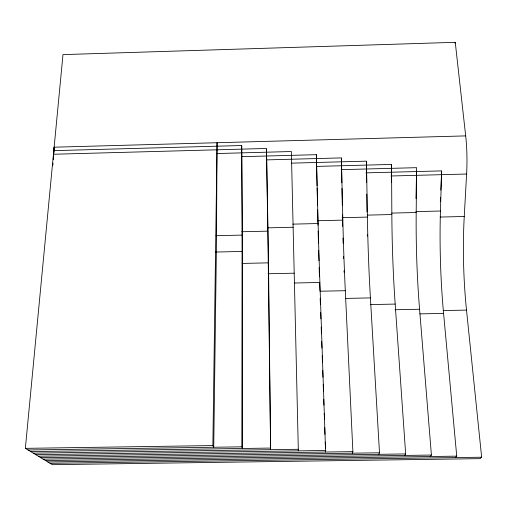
<?xml version="1.0" encoding="UTF-8"?>
<svg xmlns="http://www.w3.org/2000/svg" width="507" height="507" viewBox="0 0 507 507"><rect width="100%" height="100%" fill="white"/><g stroke="black" fill="none" stroke-linecap="round" stroke-linejoin="round"><path stroke-width="0.76" d="M241.7 145.743L242.466 231.743A291.683 22.6 88.2 0 1 242.6 263.425L242.422 448.473L241.839 446.832L242.08 247.378L241.7 145.522L53.85 150.655L53.26 159.135M391.512 182.438L391.55 164.674M430.215 456.515L431.406 455.045L419.574 309.245A193.325 33.709 88.6 0 1 416.19 212.496L416.621 167.678L341.433 169.649M217.059 143.151L216.426 246.947L213.732 447.244L212.864 445.577L217.066 142.72M415.987 198.598L416.374 180.41M416.399 179.148L416.57 171.062M441.641 171.132L440.824 190.106M455.318 457.593L456.731 456.142L443.581 313.402A179.282 36.675 88.4 0 1 440.444 211.02L441.648 170.891L365.972 172.862M53.615 154.933L54.135 147.201L465.686 135.895A47.671 8.955 89.7 0 1 466.611 174.028L464.254 216.483A142.258 32.29 88.3 0 0 466.51 310.1L481.65 457.219L480.021 458.651L52.348 464.685L25.35 448.353L62.982 54.61L455.254 42.315L465.686 135.895M440.323 201.368L440.501 197.407M53.419 159.268L53.482 157.829M52.829 165.333L52.994 163.007M325.595 452.035L319.892 282.462A255.946 9.893 88.8 0 1 318.104 223.536L316.343 154.679L241.643 156.682M455.013 43.203L455.254 42.315M266.257 159.901L341.382 157.899L342.84 220.12A239.203 17.916 88.8 0 0 345.305 290.701L352.885 451.642L352.403 453.182L352.333 451.712M378.767 454.316L379.496 452.795L370.408 297.901A223.232 24.463 88.8 0 1 367.404 217.091L366.466 161.156L291.417 163.146M404.7 455.425L405.663 453.93L395.175 304.08A207.965 29.679 88.7 0 1 391.848 214.531L391.55 164.426L316.419 166.41M53.647 154.248L266.473 148.462L267.81 231.141A292.127 11.205 88.5 0 1 268.247 262.848L270.618 449.684L268.628 273.748A273.14 10.267 88.5 0 0 267.937 227.846L266.492 149.622M216.654 153.545L291.367 151.523L298.338 450.869L298.312 449.278L33.278 453.15M390.916 175.992L466.611 174.028M415.943 211.615L440.444 211.02M391.67 213.092L416.19 212.496M367.309 215.126L391.848 214.531M342.117 217.706L367.404 217.091M440.158 217.059L464.254 216.483M317.521 220.729L342.84 220.12M292.831 224.138L318.104 223.536M267.81 227.852L293.122 227.244M241.763 231.756L267.81 231.141M215.982 235.704L242.054 235.09M215.247 252.055L242.08 251.44M242.169 263.437L268.247 262.848M268.127 273.761L294.193 273.184M294.573 283.007L319.892 282.462M319.987 291.233L345.305 290.701M345.913 298.414L370.408 297.901M370.674 304.587L395.175 304.08M395.042 309.745L419.574 309.245M443.181 310.576L466.51 310.1M419.847 313.877L443.581 313.402M25.35 448.353L212.864 445.577M28.043 449.988L241.839 446.832M30.686 451.585L270.32 448.068M35.82 454.69L325.83 450.469M38.317 456.199L352.885 451.642M40.763 457.675L379.496 452.795M43.165 459.133L405.663 453.93M45.522 460.559L431.406 455.045M47.842 461.959L456.731 456.142M50.117 463.335L481.65 457.219M320.183 298.274L320.405 304.568M320.678 312.299L320.906 318.916M321.197 327.066L321.432 333.777M321.698 341.281L321.939 348.075M322.205 355.686L322.446 362.575M322.718 370.275L322.965 377.252M323.213 384.281L323.46 391.347M323.739 399.25L323.948 405.169M324.233 413.344L324.448 419.321M324.74 427.61L324.981 434.429M325.247 442.047L325.462 448.194M316.343 154.679L317.071 185.752M341.388 158.14L341.864 182.831M317.122 188.084L317.521 205.177M317.629 209.841L317.883 220.722A238.867 9.031 88.8 0 0 317.99 225.171M341.972 188.427L342.288 205.17M342.472 214.911L342.523 217.693A222.928 16.325 88.8 0 0 342.7 226.401M366.466 161.403L366.694 182.387M366.815 194.124L366.992 212.034M53.603 155.224A46.898 11.902 87.3 0 1 54.135 147.201M319.911 290.524A238.867 9.031 88.8 0 1 319.663 283.375M319.423 276.144A238.867 9.031 88.8 0 1 319.144 267.392M318.947 260.782A238.867 9.031 88.8 0 1 318.643 250.433M318.44 243.011A238.867 9.031 88.8 0 1 318.136 231.122M344.05 272.221A222.928 16.325 88.8 0 1 344 270.782M343.575 258.469A222.928 16.325 88.8 0 1 343.499 256.288M343.112 243.164A222.928 16.325 88.8 0 1 342.979 238.056M367.353 236.173A207.686 22.245 88.7 0 1 367.328 234.76"/></g></svg>
